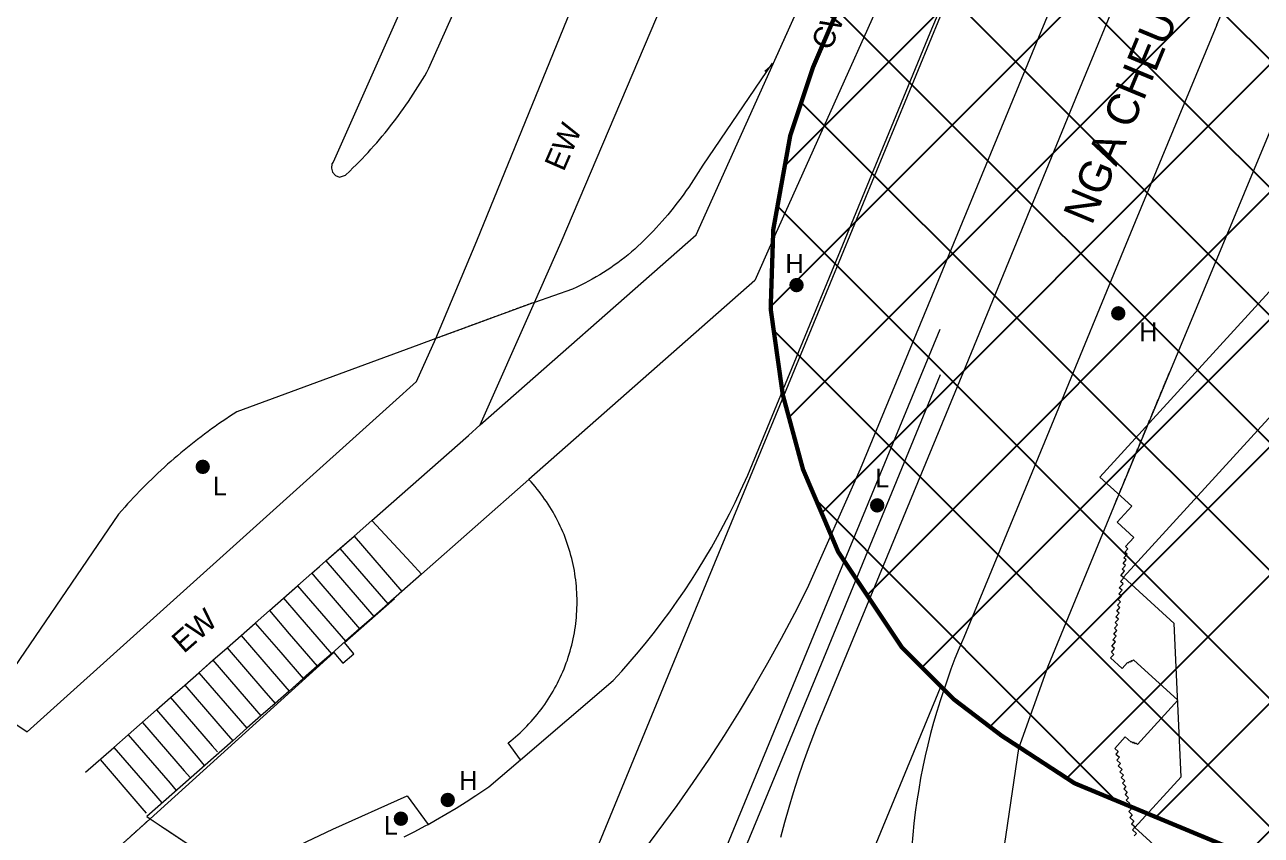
# Model space of a CAD drawing. Header units: millimetres. Extents: x 833924389 to 835767163, y 817400000 to 818811854.
# Drawn here: x 834436713 to 834522208, y 818258995 to 818315048 of the extents above; entities that cross this region are included whole.
import ezdxf

# ---------------------------------------------------------------- set-up
doc = ezdxf.new("R2010")
doc.units = ezdxf.units.MM
doc.header["$LTSCALE"] = 10
doc.header["$MEASUREMENT"] = 0
for name, pattern in [('11NW23D$0$DGN Style 5', [1.174922, 0.503538, -0.6713840000000001]), ('11NW24C$0$DGN Style 5', [6.553141, 2.808489, -3.744652]), ('HIDDEN', [0.375, 0.25, -0.125])]:
    doc.linetypes.add(name, pattern=pattern)
doc.layers.add('01_Base_Plan', color=5, linetype='Continuous', lineweight=5)
doc.layers.add('_MTR', color=190, linetype='Continuous')
doc.styles.add('11NW23D$0$Style-WORKING', font='WORKING.shx')
doc.styles.add('11nw24c$0$Style-WORKING', font='WORKING.shx')

# ---------------------------------------------------------------- blocks, each defined once
blk = doc.blocks.new('11nw24c$0$UTIFH')
at = {"layer": '01_Base_Plan', "linetype": 'Continuous', "lineweight": 13}
h = blk.add_hatch(color=256, dxfattribs=at)
edge = h.paths.add_edge_path()
edge.add_arc((-0.0002972001675516367, -9.619991760700941e-05), 0.5, 0, 360)
blk = doc.blocks.new('11NW23D$0$UTIFH')
at = {"layer": '01_Base_Plan', "linetype": 'Continuous'}
h = blk.add_hatch(color=256, dxfattribs=at)
edge = h.paths.add_edge_path()
edge.add_arc((-5.719996988773346e-05, -0.0003772000782191753), 0.5, 0, 360)
blk = doc.blocks.new('11NW23D$0$UTILP')
at = {"layer": '01_Base_Plan', "linetype": 'Continuous'}
h = blk.add_hatch(color=256, dxfattribs=at)
edge = h.paths.add_edge_path()
edge.add_arc((-0.0001971997553482652, -0.000297199934720993), 0.5, 0, 360)

msp = doc.modelspace()

# ---------------------------------------------------------------- hatches: boundary and pattern name
at = {"layer": '_MTR'}
h = msp.add_hatch(dxfattribs=at)
h.set_pattern_fill('ANSI37', color=256, scale=50000, style=0)
h.set_pattern_definition([(45, (0, 0), (-4419.417382415922, 4419.417382415922), []), (135, (0, 0), (-4419.417382415922, -4419.417382415922), [])])
h.paths.add_polyline_path([(834719025.0676242, 818175044.075776), (834829436.1637323, 818440899.0154631), (834544329.9875726, 818440899.0154631), (834540047.6918651, 818430486.7932322), (834494662.9516805, 818320135.7028404), (834491212.3501357, 818312096.8899884), (834489639.5860337, 818307373.809575), (834488467.7132754, 818300887.678466), (834488287.0573709, 818295402.6064734), (834489123.4445984, 818289469.5896976), (834490523.0838149, 818284300.8385714), (834492959.6897802, 818278585.4277595), (834497359.5052412, 818271989.8078504), (834500943.2578423, 818268402.4543666), (834504241.8491156, 818265890.0219382), (834506773.0374651, 818264239.4954746), (834509304.2258146, 818262588.969011), (834549547.6363403, 818245865.156262), (834521788.9357352, 818162669.0288637), (834512956.6186229, 818145898.9397866), (834505350.3781369, 818132402.978609), (834498851.625464, 818120358.1720601), (834490645.3412085, 818106191.5494635), (834483043.1765755, 818093566.7455992), (834465497.3880057, 818066156.0749869), (834456186.300847, 818052465.0283059), (834449435.9111947, 818042521.66696), (834429928.4301713, 818015782.6322176), (834415902.0111922, 817997330.5279367), (834409718.1436859, 817989384.889797), (834403534.2761798, 817981439.2516572), (834394016.1354766, 817969342.6524115), (834384497.9947733, 817957246.0531657), (834384196.2479563, 817957465.7651209), (834383970.486986, 817957155.7107403), (834383668.7401689, 817957375.4226955), (834373771.4691136, 817944987.7532318), (834364116.6359974, 817932940.1560837), (834338369.9503223, 817901865.9044347), (834312960.6002681, 817923872.0998209), (834209698.3762193, 817804043.8972573), (834227751.7111311, 817788294.3273865), (834200289.8007177, 817756392.265157), (834200199.724341, 817740873.0267123), (834297136.0119622, 817740548.3312696), (834302265.9142908, 817746345.470729), (834311723.710097, 817738300.4580544), (834346243.1186241, 817778329.7402205), (834364573.705298, 817762532.4600164), (834407168.9888211, 817811985.372018), (834383971.3268652, 817831671.3361453), (834391017.2140669, 817839762.6321478), (834398063.1012684, 817847853.9281503), (834393622.2417772, 817851485.7044563), (834400812.4917518, 817859771.4107764), (834410480.1317945, 817870197.1213068), (834420147.7718372, 817880622.8318372), (834432126.5932153, 817893299.2699163), (834444105.4145935, 817905975.7079954), (834443206.2002442, 817906758.256021), (834448849.565658, 817912919.9467099), (834457587.7981888, 817922310.4511203), (834467322.5562106, 817932771.8674097), (834475815.8031626, 817941811.4303546), (834484309.0501144, 817950850.9932995), (834500967.9967005, 817969577.1101549), (834519622.9840564, 817991615.6157014), (834532610.7469565, 818008021.8481278), (834547321.4079989, 818027597.5088168), (834557595.9281648, 818042498.3314748), (834567870.4483306, 818057399.1541326), (834574643.1744547, 818067927.9632175), (834585340.6881095, 818084953.331677), (834592493.7733289, 818096984.115135), (834598987.1398113, 818108698.8436586), (834606301.2519822, 818122736.6486193), (834611699.1689881, 818133599.211997), (834616705.1358873, 818145548.4517179), (834618535.0408169, 818149916.4335908), (834621711.1027862, 818157497.6914387), (834627057.6022652, 818172444.2824591), (834631612.1834006, 818185176.9988407), (834639686.340077, 818207748.9860169)])

# ---------------------------------------------------------------- linework, layer by layer
at = {"layer": '01_Base_Plan', "linetype": 'Continuous'}
for p, q in [((834511051.4990135, 818283769.7388906), (834523012.7693819, 818296863.9450972)), ((834513251.1189252, 818281760.4343132), (834511051.4990135, 818283769.7388906)), ((834512239.4524153, 818280652.9457703), (834513251.1189252, 818281760.4343132)), ((834513398.3284265, 818279594.3379341), (834512239.4524153, 818280652.9457703)), ((834459480, 818279688), (834462793.0000001, 818275849)), ((834512824.5111823, 818278966.1704327), (834513398.3284265, 818279594.3379341)), ((834458504.0000001, 818278829), (834461818, 818274990)), ((834512707.9741334, 818278190.3580095), (834512927.5057659, 818278430.6830233)), ((834512772.6050348, 818278572.1814457), (834512992.4064453, 818278812.8017899)), ((834512927.5057659, 818278430.6830233), (834512772.6050348, 818278572.1814457)), ((834512992.4064453, 818278812.8017899), (834512824.5111823, 818278966.1704327)), ((834457528, 818277970), (834460843, 818274130)), ((834512591.5150911, 818277404.9934179), (834512812.8002787, 818277647.2380786)), ((834512654.7247475, 818277791.6366118), (834512877.4937128, 818278035.5055889)), ((834512812.8002787, 818277647.2380786), (834512654.7247475, 818277791.6366118)), ((834512877.4937128, 818278035.5055889), (834512707.9741334, 818278190.3580095)), ((834512479.7494951, 818276548.7042078), (834512701.0346831, 818276790.9488685)), ((834512505.0830435, 818276969.9463962), (834512761.0346706, 818277250.1409974)), ((834512701.0346831, 818276790.9488685), (834512505.0830435, 818276969.9463962)), ((834512761.0346706, 818277250.1409974), (834512591.5150911, 818277404.9934179)), ((834512368.0513438, 818275692.4888299), (834512589.3365319, 818275934.7334906)), ((834512393.3110597, 818276113.7984629), (834512649.195242, 818276393.9192318)), ((834512589.3365319, 818275934.7334906), (834512393.3110597, 818276113.7984629)), ((834512649.195242, 818276393.9192318), (834512479.7494951, 818276548.7042078)), ((834458819, 818272317), (834462272, 818275366)), ((834512264.4462948, 818274898.3621124), (834512485.7314827, 818275140.606773)), ((834512316.211903, 818275295.4591933), (834512537.4970909, 818275537.7038542)), ((834512485.7314827, 818275140.606773), (834512316.211903, 818275295.4591933)), ((834512537.4970909, 818275537.7038542), (834512368.0513438, 818275692.4888299)), ((834512160.7674131, 818274104.302839), (834512382.0526011, 818274346.5474998)), ((834512330.2131602, 818273949.517863), (834512160.7674131, 818274104.302839)), ((834512212.606854, 818274501.3324755), (834512433.8920417, 818274743.5771363)), ((834512382.0526011, 818274346.5474998), (834512212.606854, 818274501.3324755)), ((834512433.8920417, 818274743.5771363), (834512264.4462948, 818274898.3621124)), ((834512057.0885314, 818273310.2435657), (834512278.3737193, 818273552.4882263)), ((834512226.6081108, 818273155.3911453), (834512057.0885314, 818273310.2435657)), ((834512108.9279722, 818273707.2732024), (834512330.2131602, 818273949.517863)), ((834512278.3737193, 818273552.4882263), (834512108.9279722, 818273707.2732024)), ((834511953.5509267, 818272516.1906805), (834512174.7686702, 818272758.3615087)), ((834512122.9966738, 818272361.4057045), (834511953.5509267, 818272516.1906805)), ((834512005.3229232, 818272913.1464847), (834512226.6081108, 818273155.3911453)), ((834512174.7686702, 818272758.3615087), (834512005.3229232, 818272913.1464847)), ((834511841.785331, 818271659.9014703), (834512063.0705187, 818271902.146131)), ((834512011.231078, 818271505.1164944), (834511841.785331, 818271659.9014703)), ((834511867.0450468, 818272081.2111032), (834512122.9966738, 818272361.4057045)), ((834512063.0705187, 818271902.146131), (834511867.0450468, 818272081.2111032)), ((834511790.6877788, 818271263.6839919), (834512011.231078, 818271505.1164944)), ((834512589.4823486, 818270534.0026605), (834511790.6877788, 818271263.6839919)), ((834512957.9312916, 818270937.349988), (834512589.4823486, 818270534.0026605)), ((834512989.2363011, 818270908.753548), (834512957.9312916, 818270937.349988)), ((834513087.766231, 818271016.764209), (834512989.1624684, 818270908.8209925)), ((834512989.1624684, 818270908.8209925), (834512989.2363011, 818270908.753548)), ((834513140.1873554, 818270968.8786609), (834513087.766231, 818271016.764209)), ((834513238.8585622, 818271076.8957102), (834513140.1873554, 818270968.8786609)), ((834513291.2796866, 818271029.0101621), (834513238.8585622, 818271076.8957102)), ((834513380.1040062, 818271126.2476562), (834513291.2796866, 818271029.0101621)), ((834512803.5899245, 818265797.334731), (834512073.9760376, 818264998.6139938)), ((834513202.7726394, 818265432.6900704), (834512803.5899245, 818265797.334731)), ((834512073.9760376, 818264998.6139938), (834512314.4487166, 818264778.9474722)), ((834512314.4487166, 818264778.9474722), (834512159.5962962, 818264609.4278926)), ((834513231.3690794, 818265463.9950799), (834513202.7726394, 818265432.6900704)), ((834513343.403076, 818265361.6544795), (834513231.3690794, 818265463.9950799)), ((834513391.2886242, 818265414.0756038), (834513343.403076, 818265361.6544795)), ((834513499.3056734, 818265315.4043969), (834513391.2886242, 818265414.0756038)), ((834513547.1912215, 818265367.8255212), (834513499.3056734, 818265315.4043969)), ((834513644.2072178, 818265279.2035351), (834513547.1912215, 818265367.8255212)), ((834512159.5962962, 818264609.4278926), (834512403.4652733, 818264386.6589272)), ((834512403.4652733, 818264386.6589272), (834512224.4677455, 818264190.7072877)), ((834512224.4677455, 818264190.7072877), (834512466.7124062, 818263969.4220996)), ((834512466.7124062, 818263969.4220996), (834512311.9274302, 818263799.9763526)), ((834512311.9274302, 818263799.9763526), (834512592.1220315, 818263544.0247256)), ((834512592.1220315, 818263544.0247256), (834512437.3370556, 818263374.5789784)), ((834512437.3370556, 818263374.5789784), (834512679.5817161, 818263153.2937907)), ((834512679.5817161, 818263153.2937907), (834512524.7292956, 818262983.774211)), ((834512524.7292956, 818262983.774211), (834512765.9403003, 818262763.4332452)), ((834512765.9403003, 818262763.4332452), (834512611.2227688, 818262594.0613306)), ((834512611.2227688, 818262594.0613306), (834512853.4674293, 818262372.7761426)), ((834512853.4674293, 818262372.7761426), (834512698.6824534, 818262203.3303955)), ((834512698.6824534, 818262203.3303955), (834512940.927114, 818261982.0452077)), ((834512940.927114, 818261982.0452077), (834512786.0746937, 818261812.525628)), ((834512786.0746937, 818261812.525628), (834513028.3193543, 818261591.2404401)), ((834513028.3193543, 818261591.2404401), (834512873.5343783, 818261421.794693)), ((834512873.5343783, 818261421.794693), (834513115.7790389, 818261200.509505)), ((834513115.7790389, 818261200.509505), (834512960.9940628, 818261031.0637579)), ((834512960.9940628, 818261031.0637579), (834513203.2387233, 818260809.77857)), ((834513203.2387233, 818260809.77857), (834513048.4537474, 818260640.332823)), ((834513048.4537474, 818260640.332823), (834513290.698408, 818260419.0476351)), ((834513290.698408, 818260419.0476351), (834513111.5659914, 818260222.9483304)), ((834513111.5659914, 818260222.9483304), (834513391.6867602, 818259967.0641477)), ((834513391.6867602, 818259967.0641477), (834513236.8343397, 818259797.5445682)), ((834513236.8343397, 818259797.5445682), (834513479.0790005, 818259576.2593803)), ((834513479.0790005, 818259576.2593803), (834513300.1489171, 818259380.3815733)), ((834513300.1489171, 818259380.3815733), (834513580.3435183, 818259124.4299463)), ((834513580.3435183, 818259124.4299463), (834513425.491098, 818258954.9103667))]:
    msp.add_line(p, q, dxfattribs=at)
at = {"layer": '01_Base_Plan', "linetype": '11NW24C$0$DGN Style 5'}
msp.add_line((834511993, 818281687), (834515850, 818290986), dxfattribs=at)
at = {"layer": '01_Base_Plan'}
for p, q in [((834459480, 818279688), (834462793.0000001, 818275849)), ((834458504.0000001, 818278829), (834461818, 818274990)), ((834457528, 818277970), (834460843, 818274130)), ((834458819, 818272317), (834462272, 818275366))]:
    msp.add_line(p, q, dxfattribs=at)
at = {"layer": '01_Base_Plan', "linetype": 'Continuous', "flags": 128}
for points in [[(834497864, 818395212), (834458031.0000001, 818305542), (834457957, 818305428.0000001), (834457915, 818305134), (834458001, 818304849), (834458200.0000001, 818304627), (834458468, 818304508), (834458885, 818304639), (834459192, 818304932), (834459407, 818305142), (834459620, 818305354), (834459830.0000001, 818305568), (834460038, 818305783), (834460245, 818306001), (834460449, 818306221), (834460651.0000001, 818306443), (834460851, 818306667), (834461048.0000001, 818306892), (834461244.0000001, 818307120), (834461437, 818307349), (834461628, 818307581), (834461817, 818307814), (834462003, 818308049), (834462187, 818308286), (834462369.0000001, 818308524), (834462549, 818308765), (834462726, 818309007), (834462901.0000001, 818309250), (834463073, 818309496), (834463243, 818309743), (834463411, 818309992), (834463576, 818310242), (834463739, 818310494.0000001), (834463899, 818310748), (834464057, 818311003), (834464213, 818311260), (834464365, 818311518), (834464516.0000001, 818311777), (834464664, 818312038), (834492805, 818375043.0000001)], [(834363279, 818347127), (834362258, 818345607), (834360083, 818342370), (834349208, 818326186), (834348483, 818325107), (834348443, 818325049), (834352446, 818322384), (834356462, 818319709), (834367492, 818312364), (834376864, 818306124.0000001), (834377822, 818305486), (834386060, 818300000), (834408107, 818285319), (834409331, 818284504.0000001), (834430103, 818270672), (834434153, 818267975), (834436892, 818266151.0000001), (834462163, 818288899), (834463807, 818290380), (834465146.0000001, 818293345), (834467973, 818300104), (834475664, 818319004.0000001)], [(834468203, 818287368), (834482550, 818300000), (834483128, 818300509), (834500000, 818337994.0000001)], [(834487882.1835874, 818311846.4322418), (834488460.0033404, 818312355.1624948), (834500000.0000001, 818337994.1987371)], [(834500000, 818325950.0000001), (834488373, 818300000), (834487187, 818297354), (834471573, 818283589), (834464147, 818277043.0000001)], [(834519125, 818315038), (834519975, 818316997), (834520353, 818317676), (834520777, 818318326), (834521370, 818319094), (834521891.0000001, 818319670), (834522450.0000001, 818320208), (834523046, 818320706), (834524168.0000001, 818321473), (834525374.0000001, 818322097.0000001), (834526718, 818322536), (834527545, 818322757), (834528466, 818322906), (834528738, 818322926)], [(834527581, 818319152), (834517744.0000001, 818295549), (834511993, 818281687), (834507453, 818270659), (834505433, 818264986), (834504103, 818256078), (834505466, 818244173.0000001), (834509186, 818235475), (834514068, 818228501), (834520884, 818222587), (834526005, 818219495), (834534304, 818215989), (834540041, 818214394), (834546210, 818213050), (834552479, 818212348), (834558775, 818211937), (834565082, 818211817), (834571388, 818211988), (834577680, 818212450.0000001), (834590403, 818212327)], [(834440924, 818263351), (834442884, 818265076), (834442884, 818265076), (834443864, 818265939), (834445817, 818267659), (834446790, 818268515), (834447772, 818269380), (834448747, 818270239), (834449723, 818271098), (834450699, 818271957), (834451674, 818272816), (834452650, 818273675), (834453626, 818274534), (834454601, 818275393), (834455577, 818276252), (834456553.0000001, 818277111), (834457086, 818277581), (834457528, 818277970), (834458504.0000001, 818278829), (834459480, 818279688), (834460708, 818280769), (834467386, 818286649), (834468203, 818287368), (834471953, 818295847.0000001), (834473812, 818300000), (834480807, 818316496)], [(834462954, 818258886), (834463683, 818259257), (834464405, 818259640), (834464599, 818259747), (834465121, 818260036), (834465829, 818260445.0000001), (834466531.0000001, 818260865), (834467225, 818261298.0000001), (834467911, 818261743), (834468799, 818262345), (834470992, 818264217.0000001), (834477405, 818269690.0000001), (834477999.0000001, 818270341), (834478582, 818271003), (834479153, 818271675), (834479712, 818272356), (834480259, 818273048.0000001), (834480794, 818273749.0000001), (834481317, 818274458), (834481827, 818275177), (834482325.0000001, 818275905), (834482810, 818276642), (834483281.0000001, 818277386), (834483740, 818278139), (834484186, 818278900), (834484618, 818279668.0000001), (834485037, 818280444), (834485442, 818281227.0000001), (834485834, 818282017), (834486211, 818282814), (834486702, 818283906), (834496639, 818307996), (834499323, 818314491), (834500000, 818316134)], [(834519125, 818315038), (834513498, 818301407), (834507388, 818286570.0000001), (834501634, 818272671), (834501326, 818271944), (834501031.0000001, 818271211), (834500748, 818270474), (834500479, 818269732), (834500000, 818268302)], [(834488382, 818312391.0000001), (834483590, 818305338), (834483437, 818305080.0000001), (834483281.0000001, 818304824), (834483122, 818304570.0000001), (834482959, 818304318), (834482794, 818304068), (834482625, 818303819), (834482454, 818303573), (834482280, 818303329), (834482102.0000001, 818303087), (834481922, 818302847.0000001), (834481739, 818302609), (834481553.0000001, 818302374.0000001), (834481364, 818302141.0000001), (834481173.0000001, 818301910), (834480979, 818301681), (834480782, 818301455.0000001), (834480582, 818301231), (834480380, 818301010), (834480175, 818300791), (834479967.0000001, 818300574), (834479757, 818300360), (834479544, 818300149), (834479392, 818300000), (834479329, 818299939), (834479111, 818299734), (834478888, 818299532), (834478662, 818299335), (834478432, 818299143), (834478199, 818298954), (834477962, 818298770), (834477721, 818298591), (834477477.0000001, 818298416), (834477230, 818298246), (834476980, 818298081), (834476727.0000001, 818297920), (834476471, 818297762), (834476214, 818297609), (834475954, 818297459), (834475691, 818297313), (834475427, 818297171), (834475160, 818297034), (834474892, 818296900), (834474597.0000001, 818296759), (834471953, 818295847.0000001)], [(834542026.9804913, 818308953.4240302), (834545534.0275443, 818305749.8134156), (834556129.8028084, 818306228.9235814), (834559333.4134231, 818309735.9706341), (834591450.5811695, 818280397.6418483), (834588246.9705551, 818276890.5947956), (834588726.0807207, 818266294.8195313), (834592233.1277733, 818263091.2089169), (834562894.7989876, 818230974.0411702), (834559387.7519348, 818234177.6517849), (834548791.9766707, 818233698.5416193), (834545588.366056, 818230191.4945664), (834513471.1983095, 818259529.8233522), (834516674.8089241, 818263036.8704052), (834516195.6987586, 818273632.6456691), (834512688.6517059, 818276836.2562838), (834542026.9804913, 818308953.4240302)], [(834465146.0000001, 818293345), (834463961, 818292909), (834451368, 818288271.0000001), (834451116, 818288109), (834450865, 818287944), (834450615, 818287778), (834450367, 818287609), (834450120, 818287439), (834449874.0000001, 818287267), (834449630, 818287092.0000001), (834449387, 818286916), (834449146.0000001, 818286738), (834448906.0000001, 818286558), (834448668.0000001, 818286375), (834448431, 818286191), (834448196, 818286005), (834447962, 818285818), (834447729, 818285628), (834447499.0000001, 818285436), (834447269, 818285243), (834447042, 818285047), (834446816, 818284850), (834446591, 818284651.0000001), (834446368, 818284450.0000001), (834446147, 818284248), (834445927, 818284043.0000001), (834445709, 818283837), (834445493, 818283629.0000001), (834445278, 818283420), (834445066, 818283208), (834444854, 818282995), (834444645, 818282781), (834444437, 818282564), (834444231, 818282346), (834444027, 818282126), (834443825.0000001, 818281905), (834443624.0000001, 818281682), (834443425, 818281457), (834443199, 818281197), (834434153, 818267975)], [(834470992, 818264217.0000001), (834470146.0000001, 818265386), (834470315.0000001, 818265520), (834470482, 818265658), (834470646.0000001, 818265798.0000001), (834470808, 818265942), (834470967.0000001, 818266088), (834471124.0000001, 818266236), (834471278, 818266388), (834471429, 818266542), (834471578, 818266699), (834471724, 818266858), (834471867, 818267020), (834472008, 818267185), (834472145, 818267351), (834472280, 818267521.0000001), (834472411, 818267692), (834472540, 818267866), (834472665, 818268042), (834472787, 818268220), (834472907, 818268400), (834473023, 818268583), (834473136, 818268767), (834473245, 818268953), (834473352.0000001, 818269141.0000001), (834473455.0000001, 818269331), (834473554, 818269523), (834473651.0000001, 818269716), (834473744.0000001, 818269911), (834473833, 818270108), (834473919, 818270306), (834474002, 818270506), (834474081, 818270707), (834474157, 818270910), (834474229, 818271113), (834474297, 818271318), (834474362, 818271525), (834474424, 818271732), (834474481, 818271940.0000001), (834474535, 818272149), (834474586, 818272360), (834474633, 818272570.0000001), (834474676, 818272782), (834474715, 818272995), (834474750, 818273208), (834474782, 818273422), (834474810, 818273636), (834474835, 818273851), (834474856, 818274066), (834474872, 818274281), (834474886, 818274497), (834474895, 818274713), (834474901.0000001, 818274929), (834474902, 818275145), (834474900, 818275361), (834474895, 818275577), (834474885, 818275793.0000001), (834474872, 818276009), (834474855, 818276224), (834474834, 818276440.0000001), (834474810, 818276654), (834474781.0000001, 818276869.0000001), (834474749.0000001, 818277082), (834474714, 818277295), (834474674, 818277508), (834474631, 818277720), (834474584, 818277931), (834474534, 818278141.0000001), (834474479, 818278350), (834474422, 818278558), (834474360, 818278766.0000001), (834474295, 818278972.0000001), (834474226, 818279177), (834474154, 818279380), (834474079, 818279583), (834473999.0000001, 818279784), (834473916, 818279983), (834473830.0000001, 818280182), (834473741, 818280378), (834473647, 818280573), (834473551, 818280767), (834473451, 818280958), (834473348, 818281148), (834473241, 818281336), (834473132, 818281522), (834473019, 818281707), (834472903, 818281889), (834472783, 818282069), (834472661, 818282247), (834472535, 818282423.0000001), (834472407, 818282597.0000001), (834472275, 818282768), (834472140, 818282937), (834472003, 818283104), (834471862, 818283268), (834471719, 818283430), (834471573, 818283589)], [(834460708, 818280769), (834463420, 818277830.0000001), (834464147, 818277043.0000001)], [(834464147, 818277043.0000001), (834462793.0000001, 818275849), (834461818, 818274990), (834460843, 818274130), (834459868, 818273270), (834458893, 818272411), (834457917, 818271551), (834456942, 818270692), (834455967.0000001, 818269832), (834454992, 818268972.0000001), (834454017, 818268113), (834453042, 818267253), (834452067, 818266394), (834451092.0000001, 818265534), (834445148, 818260294)], [(834456553.0000001, 818277111), (834456765, 818276865), (834459868, 818273270)], [(834455577, 818276252), (834456178.0000001, 818275556), (834458893, 818272411)], [(834454601, 818275393), (834455591, 818274247), (834457917, 818271551)], [(834453626, 818274534), (834455004.0000001, 818272937), (834456942, 818270692)], [(834452650, 818273675), (834454417, 818271628), (834455967.0000001, 818269832)], [(834451674, 818272816), (834453829, 818270319), (834454992, 818268972.0000001)], [(834445376, 818260133), (834445380, 818260136), (834458081, 818271642)], [(834450699, 818271957), (834453242, 818269010), (834454017, 818268113)], [(834458081, 818271642), (834458702, 818270888), (834459460, 818271548.0000001), (834458819, 818272317)], [(834449723, 818271098), (834452595, 818267771.0000001), (834453042, 818267253)], [(834516435.6648962, 818268335.0597554), (834513380.1040062, 818271126.2476562)], [(834448747, 818270239), (834451622, 818266908), (834452067, 818266394)], [(834447772, 818269380), (834450650, 818266046), (834451092.0000001, 818265534)], [(834446787, 818268518), (834446790, 818268515), (834449676, 818265183), (834450032, 818264770)], [(834500000, 818268302), (834499768, 818267547), (834499550, 818266788), (834499345, 818266025), (834499153, 818265259), (834498975, 818264490), (834498810, 818263717.0000001), (834498658, 818262942), (834498521.0000001, 818262165), (834498396.0000001, 818261385), (834498286, 818260603), (834498189, 818259819), (834498105, 818259034), (834498036, 818258247)], [(834516435.6648962, 818268335.0597554), (834513644.2072178, 818265279.2035351)], [(834445817, 818267659), (834448704, 818264320.0000001), (834449129.0000001, 818263825.0000001)], [(834444854, 818266802), (834447731, 818263457), (834448168.0000001, 818262961)], [(834443864, 818265939), (834446758, 818262595), (834447181, 818262097.0000001)], [(834442884, 818265077), (834442884, 818265076), (834445786, 818261732), (834446194, 818261234)], [(834441924, 818264229), (834444813, 818260869.0000001), (834445109, 818260526.0000001)], [(834451205.0000001, 818256055), (834451344, 818256163), (834451356, 818256173.0000001), (834452433, 818256757), (834453460, 818257245), (834458025, 818259427), (834463164, 818261734), (834464599, 818259747)]]:
    msp.add_lwpolyline(points, dxfattribs=at)
at = {"layer": '01_Base_Plan', "flags": 128}
for points in [[(834497864, 818395212), (834458031.0000001, 818305542), (834457957, 818305428.0000001), (834457915, 818305134), (834458001, 818304849), (834458200.0000001, 818304627), (834458468, 818304508), (834458885, 818304639), (834459192, 818304932), (834459407, 818305142), (834459620, 818305354), (834459830.0000001, 818305568), (834460038, 818305783), (834460245, 818306001), (834460449, 818306221), (834460651.0000001, 818306443), (834460851, 818306667), (834461048.0000001, 818306892), (834461244.0000001, 818307120), (834461437, 818307349), (834461628, 818307581), (834461817, 818307814), (834462003, 818308049), (834462187, 818308286), (834462369.0000001, 818308524), (834462549, 818308765), (834462726, 818309007), (834462901.0000001, 818309250), (834463073, 818309496), (834463243, 818309743), (834463411, 818309992), (834463576, 818310242), (834463739, 818310494.0000001), (834463899, 818310748), (834464057, 818311003), (834464213, 818311260), (834464365, 818311518), (834464516.0000001, 818311777), (834464664, 818312038), (834492805, 818375043.0000001)], [(834363279, 818347127), (834362258, 818345607), (834360083, 818342370), (834349208, 818326186), (834348483, 818325107), (834348443, 818325049), (834352446, 818322384), (834356462, 818319709), (834367492, 818312364), (834376864, 818306124.0000001), (834377822, 818305486), (834386060, 818300000), (834408107, 818285319), (834409331, 818284504.0000001), (834430103, 818270672), (834434153, 818267975), (834436892, 818266151.0000001), (834462163, 818288899), (834463807, 818290380), (834465146.0000001, 818293345), (834467973, 818300104), (834475664, 818319004.0000001)], [(834468203, 818287368), (834482550, 818300000), (834483128, 818300509), (834500000, 818337994.0000001)], [(834500000, 818325950.0000001), (834488373, 818300000), (834487187, 818297354), (834471573, 818283589), (834464147, 818277043.0000001)], [(834440924, 818263351), (834442884, 818265076), (834443864, 818265939), (834445817, 818267659), (834446790, 818268515), (834447772, 818269380), (834448747, 818270239), (834450699, 818271957), (834451674, 818272816), (834453626, 818274534), (834454601, 818275393), (834456553.0000001, 818277111), (834457086, 818277581), (834457528, 818277970), (834459480, 818279688), (834460708, 818280769), (834467386, 818286649), (834468203, 818287368), (834471953, 818295847.0000001), (834473812, 818300000), (834480807, 818316496)], [(834462954, 818258886), (834463683, 818259257), (834464405, 818259640), (834464599, 818259747), (834465121, 818260036), (834465829, 818260445.0000001), (834466531.0000001, 818260865), (834467225, 818261298.0000001), (834467911, 818261743), (834468799, 818262345), (834470992, 818264217.0000001), (834477405, 818269690.0000001), (834477999.0000001, 818270341), (834478582, 818271003), (834479153, 818271675), (834479712, 818272356), (834480259, 818273048.0000001), (834480794, 818273749.0000001), (834481317, 818274458), (834481827, 818275177), (834482325.0000001, 818275905), (834482810, 818276642), (834483281.0000001, 818277386), (834483740, 818278139), (834484186, 818278900), (834484618, 818279668.0000001), (834485037, 818280444), (834485442, 818281227.0000001), (834485834, 818282017), (834486211, 818282814), (834486702, 818283906), (834496639, 818307996), (834499323, 818314491), (834500000, 818316134)], [(834500000, 818315621), (834492393, 818297181), (834481347.0000001, 818270401.0000001), (834473040, 818250253)], [(834488382, 818312391.0000001), (834483590, 818305338), (834483437, 818305080.0000001), (834483281.0000001, 818304824), (834483122, 818304570.0000001), (834482959, 818304318), (834482794, 818304068), (834482625, 818303819), (834482454, 818303573), (834482280, 818303329), (834482102.0000001, 818303087), (834481922, 818302847.0000001), (834481739, 818302609), (834481553.0000001, 818302374.0000001), (834481364, 818302141.0000001), (834481173.0000001, 818301910), (834480979, 818301681), (834480782, 818301455.0000001), (834480582, 818301231), (834480380, 818301010), (834480175, 818300791), (834479967.0000001, 818300574), (834479757, 818300360), (834479544, 818300149), (834479392, 818300000), (834479329, 818299939), (834479111, 818299734), (834478888, 818299532), (834478662, 818299335), (834478432, 818299143), (834478199, 818298954), (834477962, 818298770), (834477721, 818298591), (834477477.0000001, 818298416), (834477230, 818298246), (834476980, 818298081), (834476727.0000001, 818297920), (834476471, 818297762), (834476214, 818297609), (834475954, 818297459), (834475691, 818297313), (834475427, 818297171), (834475160, 818297034), (834474892, 818296900), (834474597.0000001, 818296759), (834471953, 818295847.0000001)], [(834500000, 818297684), (834494486, 818284315.0000001), (834490816, 818276055), (834489932, 818274321), (834489018, 818272603), (834488074, 818270901.0000001), (834487101, 818269216), (834486098, 818267548.0000001), (834485066, 818265898), (834484006, 818264266.0000001), (834482917, 818262653), (834481800, 818261059), (834479487, 818257935)], [(834471953, 818295847.0000001), (834471734, 818295771.0000001), (834471439, 818295663), (834465146.0000001, 818293345)], [(834500000, 818202357), (834496654, 818204136), (834493336, 818205970), (834490604, 818207582), (834490503, 818207642), (834481461, 818212979), (834477699, 818215200.0000001), (834477080.0000001, 818215738), (834476804, 818216507), (834475410, 818221807), (834474909, 818224461), (834474620, 818227143), (834474728, 818230444), (834475175, 818232816), (834475320.0000001, 818233587), (834476518, 818237510), (834477067, 818238911), (834477612, 818240301), (834479837, 818245114), (834480219, 818246041), (834484054, 818255339), (834493552, 818278373), (834500000, 818293984)], [(834465146.0000001, 818293345), (834463961, 818292909), (834451368, 818288271.0000001), (834451116, 818288109), (834450865, 818287944), (834450615, 818287778), (834450367, 818287609), (834450120, 818287439), (834449874.0000001, 818287267), (834449630, 818287092.0000001), (834449387, 818286916), (834449146.0000001, 818286738), (834448906.0000001, 818286558), (834448668.0000001, 818286375), (834448431, 818286191), (834448196, 818286005), (834447962, 818285818), (834447729, 818285628), (834447499.0000001, 818285436), (834447269, 818285243), (834447042, 818285047), (834446816, 818284850), (834446591, 818284651.0000001), (834446368, 818284450.0000001), (834446147, 818284248), (834445927, 818284043.0000001), (834445709, 818283837), (834445493, 818283629.0000001), (834445278, 818283420), (834445066, 818283208), (834444854, 818282995), (834444645, 818282781), (834444437, 818282564), (834444231, 818282346), (834444027, 818282126), (834443825.0000001, 818281905), (834443624.0000001, 818281682), (834443425, 818281457), (834443199, 818281197), (834434153, 818267975)], [(834500000, 818290838), (834491613, 818270431), (834485125, 818254713), (834481259, 818245346)], [(834488999.0000001, 818258874.0000001), (834489271.0000001, 818259908), (834489562, 818260937), (834489871, 818261961), (834490198, 818262979), (834490542, 818263992), (834490904, 818264999.0000001), (834491465, 818266458), (834500000, 818287137)], [(834470992, 818264217.0000001), (834470146.0000001, 818265386), (834470315.0000001, 818265520), (834470482, 818265658), (834470646.0000001, 818265798.0000001), (834470808, 818265942), (834470967.0000001, 818266088), (834471124.0000001, 818266236), (834471278, 818266388), (834471429, 818266542), (834471578, 818266699), (834471724, 818266858), (834471867, 818267020), (834472008, 818267185), (834472145, 818267351), (834472280, 818267521.0000001), (834472411, 818267692), (834472540, 818267866), (834472665, 818268042), (834472787, 818268220), (834472907, 818268400), (834473023, 818268583), (834473136, 818268767), (834473245, 818268953), (834473352.0000001, 818269141.0000001), (834473455.0000001, 818269331), (834473554, 818269523), (834473651.0000001, 818269716), (834473744.0000001, 818269911), (834473833, 818270108), (834473919, 818270306), (834474002, 818270506), (834474081, 818270707), (834474157, 818270910), (834474229, 818271113), (834474297, 818271318), (834474362, 818271525), (834474424, 818271732), (834474481, 818271940.0000001), (834474535, 818272149), (834474586, 818272360), (834474633, 818272570.0000001), (834474676, 818272782), (834474715, 818272995), (834474750, 818273208), (834474782, 818273422), (834474810, 818273636), (834474835, 818273851), (834474856, 818274066), (834474872, 818274281), (834474886, 818274497), (834474895, 818274713), (834474901.0000001, 818274929), (834474902, 818275145), (834474900, 818275361), (834474895, 818275577), (834474885, 818275793.0000001), (834474872, 818276009), (834474855, 818276224), (834474834, 818276440.0000001), (834474810, 818276654), (834474781.0000001, 818276869.0000001), (834474749.0000001, 818277082), (834474714, 818277295), (834474674, 818277508), (834474631, 818277720), (834474584, 818277931), (834474534, 818278141.0000001), (834474479, 818278350), (834474422, 818278558), (834474360, 818278766.0000001), (834474295, 818278972.0000001), (834474226, 818279177), (834474154, 818279380), (834474079, 818279583), (834473999.0000001, 818279784), (834473916, 818279983), (834473830.0000001, 818280182), (834473741, 818280378), (834473647, 818280573), (834473551, 818280767), (834473451, 818280958), (834473348, 818281148), (834473241, 818281336), (834473132, 818281522), (834473019, 818281707), (834472903, 818281889), (834472783, 818282069), (834472661, 818282247), (834472535, 818282423.0000001), (834472407, 818282597.0000001), (834472275, 818282768), (834472140, 818282937), (834472003, 818283104), (834471862, 818283268), (834471719, 818283430), (834471573, 818283589)], [(834460708, 818280769), (834463420, 818277830.0000001), (834464147, 818277043.0000001)], [(834464147, 818277043.0000001), (834462793.0000001, 818275849), (834461818, 818274990), (834459868, 818273270), (834458893, 818272411), (834457917, 818271551), (834456942, 818270692), (834454992, 818268972.0000001), (834454017, 818268113), (834453042, 818267253), (834452067, 818266394), (834451092.0000001, 818265534), (834445148, 818260294)], [(834456553.0000001, 818277111), (834456765, 818276865), (834459868, 818273270)], [(834455577, 818276252), (834456178.0000001, 818275556), (834458893, 818272411)], [(834454601, 818275393), (834455591, 818274247), (834457917, 818271551)], [(834453626, 818274534), (834455004.0000001, 818272937), (834456942, 818270692)], [(834452650, 818273675), (834454417, 818271628), (834455967.0000001, 818269832)], [(834451674, 818272816), (834453829, 818270319), (834454992, 818268972.0000001)], [(834445376, 818260133), (834445380, 818260136), (834458081, 818271642)], [(834450699, 818271957), (834453242, 818269010), (834454017, 818268113)], [(834458081, 818271642), (834458702, 818270888), (834459460, 818271548.0000001), (834458819, 818272317)], [(834449723, 818271098), (834452595, 818267771.0000001), (834453042, 818267253)], [(834448747, 818270239), (834451622, 818266908), (834452067, 818266394)], [(834447772, 818269380), (834450650, 818266046), (834451092.0000001, 818265534)], [(834500000, 818269197), (834487311, 818238406)], [(834446787, 818268518), (834446790, 818268515), (834449676, 818265183), (834450032, 818264770)], [(834500000, 818268302), (834499768, 818267547), (834499550, 818266788), (834499345, 818266025), (834499153, 818265259), (834498975, 818264490), (834498810, 818263717.0000001), (834498658, 818262942), (834498521.0000001, 818262165), (834498396.0000001, 818261385), (834498286, 818260603), (834498189, 818259819), (834498105, 818259034), (834498036, 818258247)], [(834445817, 818267659), (834448704, 818264320.0000001), (834449129.0000001, 818263825.0000001)], [(834444854, 818266802), (834447731, 818263457), (834448168.0000001, 818262961)], [(834443864, 818265939), (834446758, 818262595), (834447181, 818262097.0000001)], [(834442884, 818265077), (834442884, 818265076), (834445786, 818261732), (834446194, 818261234)], [(834441924, 818264229), (834444813, 818260869.0000001), (834445109, 818260526.0000001)], [(834451205.0000001, 818256055), (834451344, 818256163), (834451356, 818256173.0000001), (834452433, 818256757), (834453460, 818257245), (834458025, 818259427), (834463164, 818261734), (834464599, 818259747)], [(834440787, 818255976), (834445376, 818260133)], [(834445148, 818260294), (834445380, 818260136), (834446347.0000001, 818259479), (834451344, 818256163), (834451503, 818256058), (834452342.0000001, 818255500), (834452647, 818255298.0000001), (834453767, 818254543.0000001), (834463142, 818248221), (834463346, 818248084), (834466408, 818246034), (834468270, 818244789)]]:
    msp.add_lwpolyline(points, dxfattribs=at)
at = {"layer": '01_Base_Plan', "linetype": 'Continuous'}
for points in [[(834512243, 818327367), (834505440.0000001, 818310872), (834500000, 818297684)], [(834500000, 818287137), (834501793.0000001, 818291482), (834509557, 818310372), (834515955.0000001, 818325875)], [(834500000, 818297684), (834494486, 818284315.0000001), (834490816, 818276055), (834489932, 818274321), (834489018, 818272603), (834488074, 818270901.0000001), (834487101, 818269216), (834486098, 818267548.0000001), (834485066, 818265898), (834484006, 818264266.0000001), (834482917, 818262653), (834481800, 818261059), (834479487, 818257935)], [(834488999.0000001, 818258874.0000001), (834489271.0000001, 818259908), (834489562, 818260937), (834489871, 818261961), (834490198, 818262979), (834490542, 818263992), (834490904, 818264999.0000001), (834491465, 818266458), (834500000, 818287137)]]:
    msp.add_lwpolyline(points, dxfattribs=at)
at = {"layer": '01_Base_Plan', "linetype": '11NW23D$0$DGN Style 5', "flags": 128}
for points in [[(834471953, 818295847.0000001), (834471734, 818295771.0000001), (834471439, 818295663), (834465146.0000001, 818293345)], [(834440787, 818255976), (834440787, 818255976), (834445376, 818260133)]]:
    msp.add_lwpolyline(points, dxfattribs=at)
at = {"layer": '01_Base_Plan', "linetype": 'HIDDEN', "ltscale": 5, "flags": 128}
msp.add_lwpolyline([(834445148, 818260294), (834445380, 818260136), (834446347.0000001, 818259479), (834451344, 818256163), (834451503, 818256058), (834452342.0000001, 818255500), (834452647, 818255298.0000001), (834453767, 818254543.0000001), (834463142, 818248221), (834463346, 818248084), (834466408, 818246034), (834468270, 818244789)], dxfattribs=at)
at = {"layer": '01_Base_Plan', "linetype": 'Continuous'}
for p in [(834512316.211903, 818275295.4591933), (834513391.2886242, 818265414.0756038)]:
    msp.add_point(p, dxfattribs=at)
at = {"layer": '_MTR', "const_width": 300}
msp.add_lwpolyline([(834494662.9516805, 818320135.7028404), (834491212.3501357, 818312096.8899884), (834489639.5860337, 818307373.809575), (834488467.7132754, 818300887.678466), (834488287.0573709, 818295402.6064734), (834489123.4445984, 818289469.5896976), (834490523.0838149, 818284300.8385714), (834492959.6897802, 818278585.4277595), (834497359.5052412, 818271989.8078504), (834500943.2578423, 818268402.4543666), (834504241.8491156, 818265890.0219382), (834506773.0374651, 818264239.4954746), (834509304.2258146, 818262588.969011), (834549547.6363403, 818245865.156262), (834521788.9357352, 818162669.0288637), (834512956.6186229, 818145898.9397866), (834505350.3781369, 818132402.978609), (834498851.625464, 818120358.1720601), (834490645.3412085, 818106191.5494635), (834483043.1765755, 818093566.7455992), (834465497.3880057, 818066156.0749869), (834456186.300847, 818052465.0283059), (834449435.9111947, 818042521.66696), (834429928.4301713, 818015782.6322176)], dxfattribs=at)

# ---------------------------------------------------------------- block references
at = {"layer": '01_Base_Plan', "linetype": 'Continuous', "xscale": 1000, "yscale": 1000, "zscale": 1000}
for name, p in [('11NW23D$0$UTIFH', (834490076, 818297043.0000001)), ('11NW23D$0$UTILP', (834449020, 818284475)), ('11NW23D$0$UTILP', (834495653, 818281811)), ('11NW23D$0$UTIFH', (834465960, 818261437)), ('11NW23D$0$UTILP', (834462721, 818260141.0000001))]:
    msp.add_blockref(name, p, dxfattribs=at)
at = {"layer": '01_Base_Plan', "color": 0, "linetype": 'Continuous', "xscale": 1000, "yscale": 1000, "zscale": 1000}
msp.add_blockref('11nw24c$0$UTIFH', (834512320.0000001, 818295089), dxfattribs=at)

# ---------------------------------------------------------------- texts
at = {"layer": '01_Base_Plan', "linetype": 'Continuous'}
for s, height, rotation, style, p in [('NGA CHEUNG ROAD', 2200.002, 67.4204229079836, '11nw24c$0$Style-WORKING', (834510488, 818301119.0000001)), ('CW', 1500, 65.9474747506192, '11NW23D$0$Style-WORKING', (834492400, 818313183)), ('EW', 1500, 66.54099066452375, '11NW23D$0$Style-WORKING', (834473975, 818304841)), ('EW', 1500, 41.32828294253343, '11NW23D$0$Style-WORKING', (834447712, 818271526.0000001))]:
    msp.add_text(s, height=height, rotation=rotation, dxfattribs=dict(at, style=style)).set_placement(p)
for s, style, p in [('H', '11NW23D$0$Style-WORKING', (834489308, 818297890)), ('H', '11nw24c$0$Style-WORKING', (834513768, 818293165)), ('L', '11NW23D$0$Style-WORKING', (834495516.7828734, 818283058.989997)), ('L', '11NW23D$0$Style-WORKING', (834449721, 818282494.0000001)), ('H', '11NW23D$0$Style-WORKING', (834466760, 818262137)), ('L', '11NW23D$0$Style-WORKING', (834461549, 818259036))]:
    msp.add_text(s, height=1300.002, dxfattribs=dict(at, style=style)).set_placement(p)

doc.saveas('drawing.dxf')
